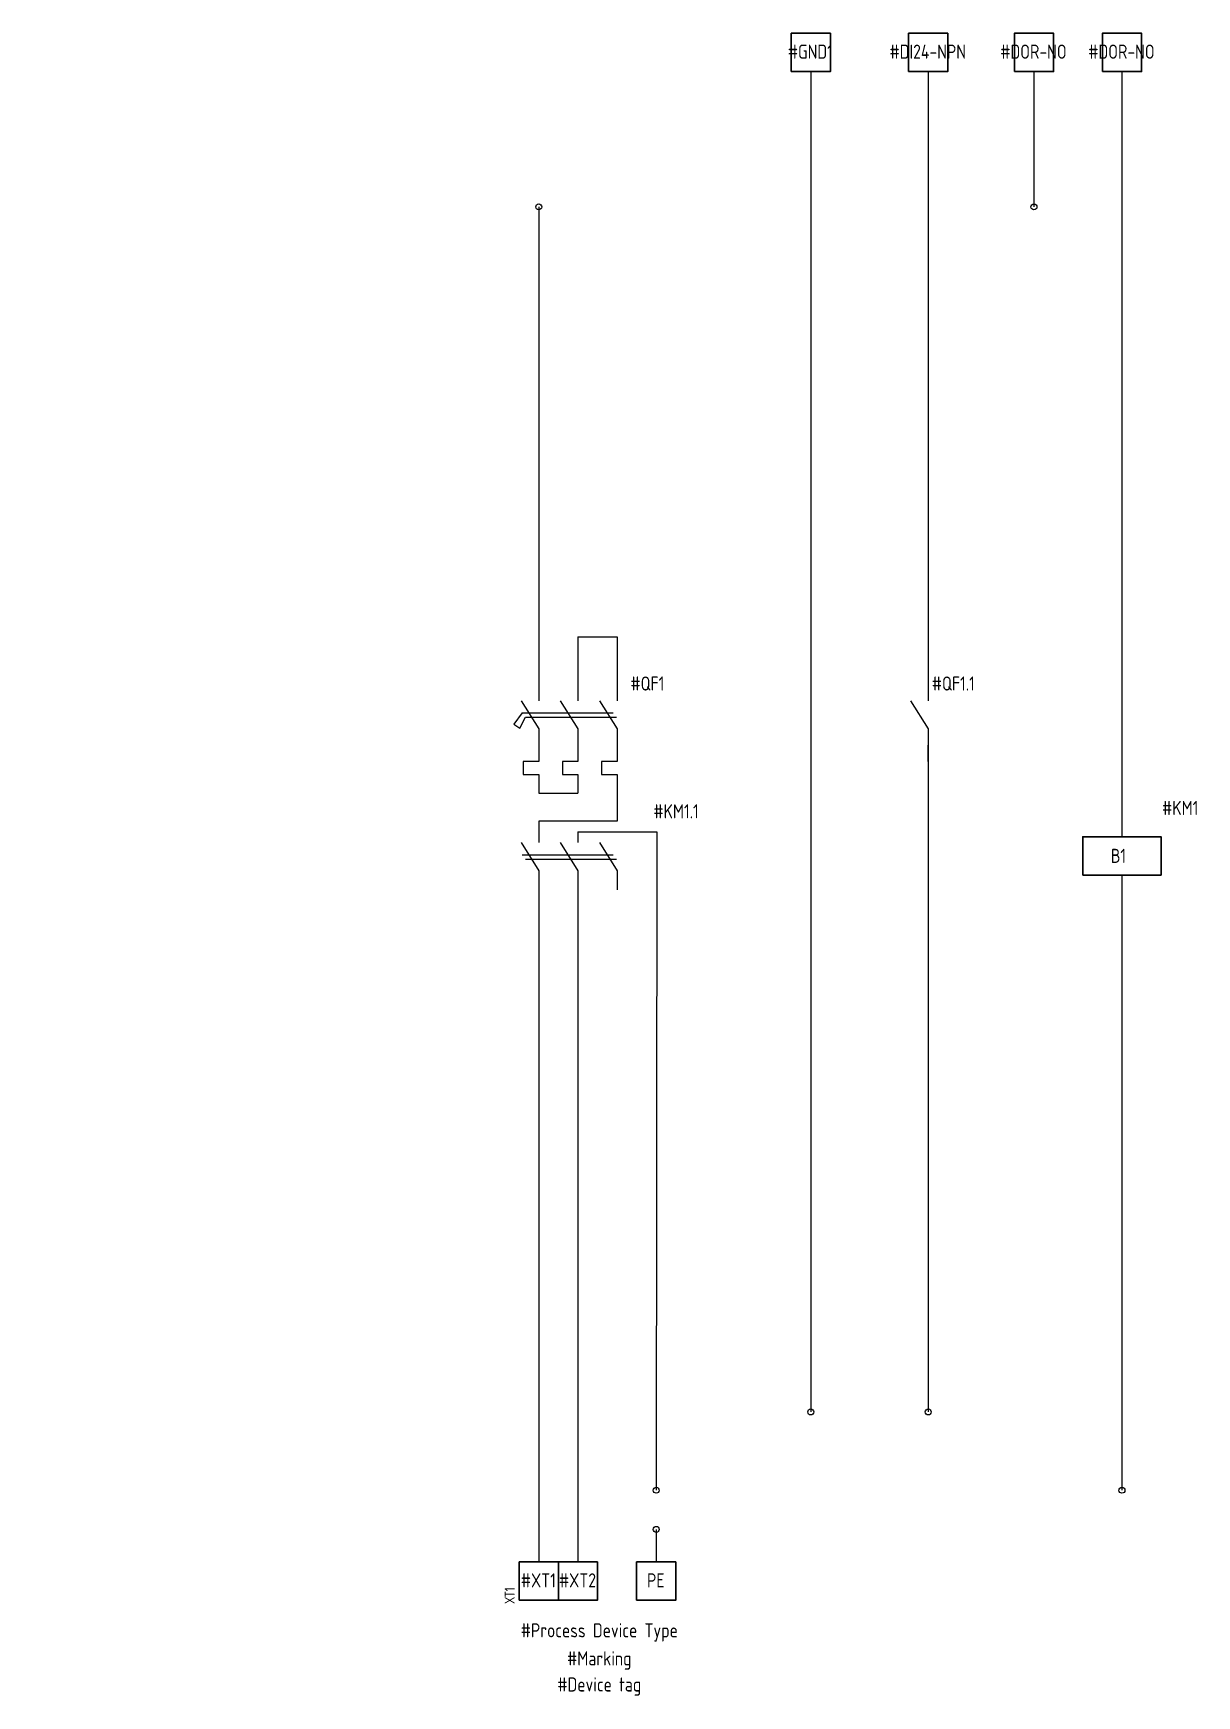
# Model space of a CAD drawing. Header units: millimetres. Extents: x 4483 to 4632, y 5956 to 6168.
import ezdxf

# ---------------------------------------------------------------- set-up
doc = ezdxf.new("R2010")
doc.units = ezdxf.units.MM
for name, color, linetype in [('Headers', 7, 'Continuous'), ('XT1', 7, 'Continuous'), ('XT7', 7, 'Continuous'), ('Кабель', 7, 'Continuous')]:
    doc.layers.add(name, color=color, linetype=linetype)
doc.layers.add('Слой1', color=7, linetype='Continuous', lineweight=30)
doc.styles.add('GOST_A', font='GOST_0.TTF')
pattern_1 = [(37.5, (5, -6.084), (-1.60003, 48.94132), [0, -38.608, 0, -43.18, 0, -41.275]), (7.5, (5, -6.084), (44.95233, 71.6825), [0, -20.828, 0, -34.798, 0, -13.335]), (327.5, (-26.24, -6.084), (79.09924, 0.14372), [0, -12.7, 0, -45.72, 0, -59.69]), (317.5, (-26.24, -6.084), (76.35565, 22.29293), [0, -6.35, 0, -29.972, 0, -34.29])]
pattern_2 = [(37.5, (10, -11.084), (-1.60003, 48.94132), [0, -38.608, 0, -43.18, 0, -41.275]), (7.5, (10, -11.084), (44.95233, 71.6825), [0, -20.828, 0, -34.798, 0, -13.335]), (327.5, (-21.24, -11.084), (79.09924, 0.14372), [0, -12.7, 0, -45.72, 0, -59.69]), (317.5, (-21.24, -11.084), (76.35565, 22.29293), [0, -6.35, 0, -29.972, 0, -34.29])]
pattern_3 = [(37.5, (0.535, 0.098), (-1.60003, 48.94132), [0, -38.608, 0, -43.18, 0, -41.275]), (7.5, (0.535, 0.1), (44.95233, 71.6825), [0, -20.828, 0, -34.798, 0, -13.335]), (327.5, (-30.707, 0.1), (79.09924, 0.14372), [0, -12.7, 0, -45.72, 0, -59.69]), (317.5, (-30.71, 0.1), (76.35565, 22.29293), [0, -6.35, 0, -29.972, 0, -34.29])]
pattern_4 = [(37.5, (0.322, 0.16), (-1.60003, 48.94132), [0, -38.608, 0, -43.18, 0, -41.275]), (7.5, (0.32, 0.16), (44.95233, 71.6825), [0, -20.828, 0, -34.798, 0, -13.335]), (327.5, (-30.92, 0.16), (79.09924, 0.14372), [0, -12.7, 0, -45.72, 0, -59.69]), (317.5, (-30.92, 0.16), (76.35565, 22.29293), [0, -6.35, 0, -29.972, 0, -34.29])]

msp = doc.modelspace()

# ---------------------------------------------------------------- hatches: boundary and pattern name
at = {"layer": 'Слой1', "lineweight": -3}
h = msp.add_hatch(dxfattribs=at)
h.set_pattern_fill('AR-SAND', color=256)
h.set_pattern_definition([(37.5, (46.01, 186.93), (-1.60003, 48.94132), [0, -38.608, 0, -43.18, 0, -41.275]), (7.5, (46.01, 186.93), (44.9523, 71.6825), [0, -20.828, 0, -34.798, 0, -13.335]), (327.5, (14.77, 186.93), (79.09924, 0.14372), [0, -12.7, 0, -45.72, 0, -59.69]), (317.5, (14.77, 186.93), (76.35565, 22.29293), [0, -6.35, 0, -29.972, 0, -34.29])])
h.paths.add_polyline_path([(4547.35, 6145.7, 1), (4548.12, 6145.7, 1)])
h = msp.add_hatch(dxfattribs=at)
h.set_pattern_fill('AR-SAND', color=256)
h.set_pattern_definition([(37.5, (109.266, 186.93), (-1.60003, 48.94132), [0, -38.608, 0, -43.18, 0, -41.275]), (7.5, (109.266, 186.93), (44.9523, 71.6825), [0, -20.828, 0, -34.798, 0, -13.335]), (327.5, (78.024, 186.93), (79.09924, 0.14372), [0, -12.7, 0, -45.72, 0, -59.69]), (317.5, (78.024, 186.93), (76.35565, 22.29293), [0, -6.35, 0, -29.972, 0, -34.29])])
h.paths.add_polyline_path([(4610.6, 6145.7, 1), (4611.37, 6145.7, 1)])
h = msp.add_hatch(dxfattribs=at)
h.set_pattern_fill('AR-SAND', color=256)
h.set_pattern_definition([(37.5, (-1.567, -0.148), (-1.60003, 48.94132), [0, -38.608, 0, -43.18, 0, -41.275]), (7.5, (-1.57, -0.15), (44.95233, 71.6825), [0, -20.828, 0, -34.798, 0, -13.335]), (327.5, (-32.81, -0.15), (79.09924, 0.14372), [0, -12.7, 0, -45.72, 0, -59.69]), (317.5, (-32.81, -0.15), (76.35565, 22.29293), [0, -6.35, 0, -29.972, 0, -34.29])])
h.paths.add_polyline_path([(4483.15, 6127.95, 1), (4483.92, 6127.95, 1)])
h = msp.add_hatch(dxfattribs=at)
h.set_pattern_fill('AR-SAND', color=256)
h.set_pattern_definition([(37.5, (-0.368, -0.234), (-1.60003, 48.94132), [0, -38.608, 0, -43.18, 0, -41.275]), (7.5, (-0.37, -0.234), (44.95233, 71.6825), [0, -20.828, 0, -34.798, 0, -13.335]), (327.5, (-31.61, -0.234), (79.09924, 0.14372), [0, -12.7, 0, -45.72, 0, -59.69]), (317.5, (-31.61, -0.234), (76.35565, 22.29293), [0, -6.35, 0, -29.972, 0, -34.29])])
h.paths.add_polyline_path([(4484.35, 6127.86, 1), (4485.12, 6127.86, 1)])
h = msp.add_hatch(dxfattribs=at)
h.set_pattern_fill('AR-SAND', color=256)
h.set_pattern_definition([(37.5, (-0.205, -0.163), (-1.60003, 48.94132), [0, -38.608, 0, -43.18, 0, -41.275]), (7.5, (-0.205, -0.16), (44.95233, 71.6825), [0, -20.828, 0, -34.798, 0, -13.335]), (327.5, (-31.447, -0.163), (79.09924, 0.14372), [0, -12.7, 0, -45.72, 0, -59.69]), (317.5, (-31.45, -0.16), (76.35565, 22.29293), [0, -6.35, 0, -29.972, 0, -34.29])])
h.paths.add_polyline_path([(4484.51, 6127.93, 1), (4485.28, 6127.93, 1)])
h = msp.add_hatch(dxfattribs=at)
h.set_pattern_fill('AR-SAND', color=256)
h.set_pattern_definition([(37.5, (-0.198, -0.163), (-1.60003, 48.94132), [0, -38.608, 0, -43.18, 0, -41.275]), (7.5, (-0.2, -0.16), (44.95233, 71.6825), [0, -20.828, 0, -34.798, 0, -13.335]), (327.5, (-31.44, -0.163), (79.09924, 0.14372), [0, -12.7, 0, -45.72, 0, -59.69]), (317.5, (-31.44, -0.16), (76.35565, 22.29293), [0, -6.35, 0, -29.972, 0, -34.29])])
h.paths.add_polyline_path([(4484.52, 6127.93, 1), (4485.29, 6127.93, 1)])
h = msp.add_hatch(dxfattribs=at)
h.set_pattern_fill('AR-SAND', color=256)
h.set_pattern_definition(pattern_4)
h.paths.add_polyline_path([(4485.04, 6128.26, 1), (4485.81, 6128.26, 1)])
h = msp.add_hatch(dxfattribs=at)
h.set_pattern_fill('AR-SAND', color=256)
h.set_pattern_definition(pattern_4)
h.paths.add_polyline_path([(4485.04, 6128.26, 1), (4485.81, 6128.26, 1)])
h = msp.add_hatch(dxfattribs=at)
h.set_pattern_fill('AR-SAND', color=256)
h.set_pattern_definition(pattern_3)
h.paths.add_polyline_path([(4485.25, 6128.19, 1), (4486.02, 6128.19, 1)])
h = msp.add_hatch(dxfattribs=at)
h.set_pattern_fill('AR-SAND', color=256)
h.set_pattern_definition(pattern_3)
h.paths.add_polyline_path([(4485.25, 6128.19, 1), (4486.02, 6128.19, 1)])
h = msp.add_hatch(dxfattribs=at)
h.set_pattern_fill('AR-SAND', color=256)
h.set_pattern_definition(pattern_3)
h.paths.add_polyline_path([(4485.25, 6128.19, 1), (4486.02, 6128.19, 1)])
h = msp.add_hatch(dxfattribs=at)
h.set_pattern_fill('AR-SAND', color=256)
h.set_pattern_definition(pattern_3)
h.paths.add_polyline_path([(4485.25, 6128.19, 1), (4486.02, 6128.19, 1)])
h = msp.add_hatch(dxfattribs=at)
h.set_pattern_fill('AR-SAND', color=256)
h.set_pattern_definition(pattern_3)
h.paths.add_polyline_path([(4485.25, 6128.19, 1), (4486.02, 6128.19, 1)])
h = msp.add_hatch(dxfattribs=at)
h.set_pattern_fill('AR-SAND', color=256)
h.set_pattern_definition([(37.5, (0.694, 0.063), (-1.60003, 48.94132), [0, -38.608, 0, -43.18, 0, -41.275]), (7.5, (0.694, 0.063), (44.95233, 71.6825), [0, -20.828, 0, -34.798, 0, -13.335]), (327.5, (-30.548, 0.063), (79.09924, 0.14372), [0, -12.7, 0, -45.72, 0, -59.69]), (317.5, (-30.55, 0.06), (76.35565, 22.29293), [0, -6.35, 0, -29.972, 0, -34.29])])
h.paths.add_polyline_path([(4485.41, 6128.16, 1), (4486.18, 6128.16, 1)])
h = msp.add_hatch(dxfattribs=at)
h.set_pattern_fill('AR-SAND', color=256)
h.set_pattern_definition([(37.5, (0.885, -0.06), (-1.60003, 48.94132), [0, -38.608, 0, -43.18, 0, -41.275]), (7.5, (0.885, -0.06), (44.95233, 71.6825), [0, -20.828, 0, -34.798, 0, -13.335]), (327.5, (-30.357, -0.06), (79.09924, 0.14372), [0, -12.7, 0, -45.72, 0, -59.69]), (317.5, (-30.36, -0.06), (76.35565, 22.29293), [0, -6.35, 0, -29.972, 0, -34.29])])
h.paths.add_polyline_path([(4485.6, 6128.03, 1), (4486.37, 6128.03, 1)])
h = msp.add_hatch(dxfattribs=at)
h.set_pattern_fill('AR-SAND', color=256)
h.set_pattern_definition([(37.5, (1.176, -0.31), (-1.60003, 48.94132), [0, -38.608, 0, -43.18, 0, -41.275]), (7.5, (1.176, -0.31), (44.95233, 71.6825), [0, -20.828, 0, -34.798, 0, -13.335]), (327.5, (-30.066, -0.31), (79.09924, 0.14372), [0, -12.7, 0, -45.72, 0, -59.69]), (317.5, (-30.066, -0.31), (76.35565, 22.29293), [0, -6.35, 0, -29.972, 0, -34.29])])
h.paths.add_polyline_path([(4485.89, 6127.78, 1), (4486.66, 6127.78, 1)])
h = msp.add_hatch(dxfattribs=at)
h.set_pattern_fill('AR-SAND', color=256)
h.set_pattern_definition([(37.5, (-1.9, 5.91), (-1.60003, 48.94132), [0, -38.608, 0, -43.18, 0, -41.275]), (7.5, (-1.9, 5.91), (44.95233, 71.6825), [0, -20.828, 0, -34.798, 0, -13.335]), (327.5, (-33.143, 5.91), (79.09924, 0.14372), [0, -12.7, 0, -45.72, 0, -59.69]), (317.5, (-33.14, 5.91), (76.35565, 22.29293), [0, -6.35, 0, -29.972, 0, -34.29])])
h.paths.add_polyline_path([(4484.71, 6127.01, 1), (4485.48, 6127.01, 1)])
h = msp.add_hatch(dxfattribs=at)
h.set_pattern_fill('AR-SAND', color=256)
h.set_pattern_definition(pattern_1)
h.paths.add_polyline_path([(4489.71, 6122.01, 1), (4490.48, 6122.01, 1)])
h = msp.add_hatch(dxfattribs=at)
h.set_pattern_fill('AR-SAND', color=256)
h.set_pattern_definition(pattern_1)
h.paths.add_polyline_path([(4489.71, 6122.01, 1), (4490.48, 6122.01, 1)])
h = msp.add_hatch(dxfattribs=at)
h.set_pattern_fill('AR-SAND', color=256)
h.set_pattern_definition([(37.5, (3.1, 0.91), (-1.60003, 48.94132), [0, -38.608, 0, -43.18, 0, -41.275]), (7.5, (3.1, 0.91), (44.95233, 71.6825), [0, -20.828, 0, -34.798, 0, -13.335]), (327.5, (-28.143, 0.91), (79.09924, 0.14372), [0, -12.7, 0, -45.72, 0, -59.69]), (317.5, (-28.14, 0.91), (76.35565, 22.29293), [0, -6.35, 0, -29.972, 0, -34.29])])
h.paths.add_polyline_path([(4489.71, 6122.01, 1), (4490.48, 6122.01, 1)])
h = msp.add_hatch(dxfattribs=at)
h.set_pattern_fill('AR-SAND', color=256)
h.set_pattern_definition(pattern_2)
h.paths.add_polyline_path([(4494.71, 6117.01, 1), (4495.48, 6117.01, 1)])
h = msp.add_hatch(dxfattribs=at)
h.set_pattern_fill('AR-SAND', color=256)
h.set_pattern_definition(pattern_2)
h.paths.add_polyline_path([(4494.71, 6117.01, 1), (4495.48, 6117.01, 1)])
h = msp.add_hatch(dxfattribs=at)
h.set_pattern_fill('AR-SAND', color=256)
h.set_pattern_definition([(37.5, (8.1, -4.09), (-1.60003, 48.94132), [0, -38.608, 0, -43.18, 0, -41.275]), (7.5, (8.1, -4.09), (44.95233, 71.6825), [0, -20.828, 0, -34.798, 0, -13.335]), (327.5, (-23.143, -4.09), (79.09924, 0.14372), [0, -12.7, 0, -45.72, 0, -59.69]), (317.5, (-23.14, -4.09), (76.35565, 22.29293), [0, -6.35, 0, -29.972, 0, -34.29])])
h.paths.add_polyline_path([(4494.71, 6117.01, 1), (4495.48, 6117.01, 1)])
h = msp.add_hatch(dxfattribs=at)
h.set_pattern_fill('AR-SAND', color=256)
h.set_pattern_definition([(37.5, (80.76, 33.02), (-1.60003, 48.94132), [0, -38.608, 0, -43.18, 0, -41.275]), (7.5, (80.76, 33.02), (44.9523, 71.6825), [0, -20.828, 0, -34.798, 0, -13.335]), (327.5, (49.52, 33.02), (79.09924, 0.14372), [0, -12.7, 0, -45.72, 0, -59.69]), (317.5, (49.52, 33.02), (76.35565, 22.29293), [0, -6.35, 0, -29.972, 0, -34.29])])
h.paths.add_polyline_path([(4582.1, 5991.79, 1), (4582.87, 5991.79, 1)])
h = msp.add_hatch(dxfattribs=at)
h.set_pattern_fill('AR-SAND', color=256)
h.set_pattern_definition([(37.5, (95.76, 33.02), (-1.60003, 48.94132), [0, -38.608, 0, -43.18, 0, -41.275]), (7.5, (95.76, 33.02), (44.9523, 71.6825), [0, -20.828, 0, -34.798, 0, -13.335]), (327.5, (64.52, 33.02), (79.09924, 0.14372), [0, -12.7, 0, -45.72, 0, -59.69]), (317.5, (64.52, 33.02), (76.35565, 22.29293), [0, -6.35, 0, -29.972, 0, -34.29])])
h.paths.add_polyline_path([(4597.1, 5991.79, 1), (4597.87, 5991.79, 1)])
h = msp.add_hatch(dxfattribs=at)
h.set_pattern_fill('AR-SAND', color=256)
h.set_pattern_definition([(37.5, (61.01, 23.02), (-1.60003, 48.94132), [0, -38.608, 0, -43.18, 0, -41.275]), (7.5, (61.01, 23.02), (44.9523, 71.6825), [0, -20.828, 0, -34.798, 0, -13.335]), (327.5, (29.77, 23.02), (79.09924, 0.14372), [0, -12.7, 0, -45.72, 0, -59.69]), (317.5, (29.77, 23.02), (76.35565, 22.29293), [0, -6.35, 0, -29.972, 0, -34.29])])
h.paths.add_polyline_path([(4562.35, 5981.79, 1), (4563.12, 5981.79, 1)])
h = msp.add_hatch(dxfattribs=at)
h.set_pattern_fill('AR-SAND', color=256)
h.set_pattern_definition([(37.5, (120.507, 23.02), (-1.60003, 48.94132), [0, -38.608, 0, -43.18, 0, -41.275]), (7.5, (120.507, 23.02), (44.9523, 71.6825), [0, -20.828, 0, -34.798, 0, -13.335]), (327.5, (89.265, 23.02), (79.09924, 0.14372), [0, -12.7, 0, -45.72, 0, -59.69]), (317.5, (89.265, 23.02), (76.35565, 22.29293), [0, -6.35, 0, -29.972, 0, -34.29])])
h.paths.add_polyline_path([(4621.84, 5981.79, 1), (4622.61, 5981.79, 1)])
h = msp.add_hatch(dxfattribs=at)
h.set_pattern_fill('AR-SAND', color=256)
h.set_pattern_definition([(37.5, (61.01, 18.02), (-1.60003, 48.94132), [0, -38.608, 0, -43.18, 0, -41.275]), (7.5, (61.01, 18.02), (44.9523, 71.6825), [0, -20.828, 0, -34.798, 0, -13.335]), (327.5, (29.77, 18.02), (79.09924, 0.14372), [0, -12.7, 0, -45.72, 0, -59.69]), (317.5, (29.77, 18.02), (76.35565, 22.29293), [0, -6.35, 0, -29.972, 0, -34.29])])
h.paths.add_polyline_path([(4562.35, 5976.79, 1), (4563.12, 5976.79, 1)])
h = msp.add_hatch(dxfattribs=at)
h.set_pattern_fill('AR-SAND', color=256)
h.set_pattern_definition([(37.5, (0.48, 1.17), (-1.60003, 48.94132), [0, -38.608, 0, -43.18, 0, -41.275]), (7.5, (0.48, 1.17), (44.9523, 71.6825), [0, -20.828, 0, -34.798, 0, -13.335]), (327.5, (-30.76, 1.17), (79.09924, 0.14372), [0, -12.7, 0, -45.72, 0, -59.69]), (317.5, (-30.76, 1.17), (76.35565, 22.29293), [0, -6.35, 0, -29.972, 0, -34.29])])
h.paths.add_polyline_path([(4501.82, 5959.94, 1), (4502.59, 5959.94, 1)])
h = msp.add_hatch(dxfattribs=at)
h.set_pattern_fill('AR-SAND', color=256)
h.set_pattern_definition([(37.5, (5.33, 1.215), (-1.60003, 48.94132), [0, -38.608, 0, -43.18, 0, -41.275]), (7.5, (5.33, 1.215), (44.9523, 71.6825), [0, -20.828, 0, -34.798, 0, -13.335]), (327.5, (-25.912, 1.215), (79.09924, 0.14372), [0, -12.7, 0, -45.72, 0, -59.69]), (317.5, (-25.91, 1.215), (76.35565, 22.29293), [0, -6.35, 0, -29.972, 0, -34.29])])
h.paths.add_polyline_path([(4505.04, 5959.31, 1), (4505.81, 5959.31, 1)])

# ---------------------------------------------------------------- linework, layer by layer
at = {"layer": 'Кабель'}
for p, q in [((4582.48, 6162.97), (4582.48, 5991.79)), ((4597.48, 6162.97), (4597.48, 6082.62)), ((4610.99, 6162.97), (4610.99, 6145.7)), ((4622.23, 6162.97), (4622.23, 6065.25)), ((4547.73, 6145.7), (4547.73, 6082.62)), ((4552.73, 6090.8), (4552.73, 6082.62)), ((4557.73, 6090.8), (4557.73, 6082.62)), ((4547.73, 6079.03), (4547.73, 6074.86)), ((4552.73, 6079.03), (4552.73, 6074.86)), ((4557.73, 6079.03), (4557.73, 6074.86)), ((4597.48, 6079.03), (4597.48, 6074.86)), ((4597.48, 6074.86), (4597.48, 5991.79)), ((4547.73, 6073.22), (4547.73, 6070.81)), ((4552.73, 6073.22), (4552.73, 6070.81)), ((4557.73, 6073.22), (4557.73, 6067.22)), ((4562.82, 6065.86), (4562.73, 5981.79)), ((4547.73, 6060.91), (4547.73, 5976.79)), ((4552.73, 6060.91), (4552.73, 5976.79)), ((4622.23, 6060.35), (4622.23, 5981.79)), ((4547.73, 5976.79), (4547.73, 5972.63)), ((4552.73, 5976.79), (4552.73, 5972.63)), ((4562.73, 5976.79), (4562.73, 5972.63))]:
    msp.add_line(p, q, dxfattribs=at)
at = {"layer": 'Слой1', "lineweight": -3}
for p, q in [((4552.73, 6090.8), (4557.73, 6090.8)), ((4545.48, 6082.62), (4547.73, 6079.03)), ((4550.48, 6082.62), (4552.73, 6079.03)), ((4555.48, 6082.62), (4557.73, 6079.03)), ((4595.23, 6082.62), (4597.48, 6079.03)), ((4545.61, 6081.08), (4544.54, 6079.62)), ((4544.54, 6079.62), (4545.32, 6079.12)), ((4545.32, 6079.12), (4546.02, 6080.51)), ((4545.61, 6081.08), (4557.25, 6081.08)), ((4546.02, 6080.51), (4557.66, 6080.51)), ((4597.48, 6074.86), (4597.48, 6076.94)), ((4547.73, 6074.86), (4545.75, 6074.86)), ((4545.75, 6074.86), (4545.75, 6073.22)), ((4552.73, 6074.86), (4550.75, 6074.86)), ((4550.75, 6074.86), (4550.75, 6073.22)), ((4557.73, 6074.86), (4555.75, 6074.86)), ((4555.75, 6074.86), (4555.75, 6073.22)), ((4545.75, 6073.22), (4547.73, 6073.22)), ((4550.75, 6073.22), (4552.73, 6073.22)), ((4555.75, 6073.22), (4557.73, 6073.22)), ((4547.73, 6070.81), (4552.73, 6070.81)), ((4557.73, 6067.22), (4547.73, 6067.22)), ((4547.73, 6067.22), (4547.73, 6064.51)), ((4545.48, 6064.51), (4547.73, 6060.91)), ((4550.48, 6064.51), (4552.73, 6060.91)), ((4552.73, 6065.86), (4552.73, 6064.51)), ((4552.73, 6065.86), (4562.82, 6065.86)), ((4555.48, 6064.51), (4557.73, 6060.91)), ((4545.61, 6062.96), (4557.25, 6062.96)), ((4546.02, 6062.39), (4557.66, 6062.39)), ((4557.73, 6060.91), (4557.73, 6058.47))]:
    msp.add_line(p, q, dxfattribs=at)
at = {"layer": 'Слой1', "color": 7, "lineweight": 30}
for points in [[(4579.98, 6162.97), (4584.98, 6162.97), (4584.98, 6167.87), (4579.98, 6167.87)], [(4594.98, 6162.97), (4599.98, 6162.97), (4599.98, 6167.87), (4594.98, 6167.87)], [(4608.49, 6162.97), (4613.49, 6162.97), (4613.49, 6167.87), (4608.49, 6167.87)], [(4619.73, 6162.97), (4624.73, 6162.97), (4624.73, 6167.87), (4619.73, 6167.87)], [(4617.23, 6060.35), (4627.23, 6060.35), (4627.23, 6065.25), (4617.23, 6065.25)], [(4545.23, 5967.73), (4550.23, 5967.73), (4550.23, 5972.63), (4545.23, 5972.63)], [(4550.23, 5967.73), (4555.23, 5967.73), (4555.23, 5972.63), (4550.23, 5972.63)], [(4560.23, 5967.73), (4565.23, 5967.73), (4565.23, 5972.63), (4560.23, 5972.63)]]:
    msp.add_lwpolyline(points, close=True, dxfattribs=at)
at = {"layer": 'Слой1', "lineweight": -3}
for centre in [(4547.73, 6145.7), (4610.99, 6145.7), (4582.48, 5991.79), (4597.48, 5991.79), (4562.73, 5981.79), (4622.23, 5981.79), (4562.73, 5976.79)]:
    msp.add_circle(centre, 0.384, dxfattribs=at)

# ---------------------------------------------------------------- texts
at = {"layer": 'Headers', "lineweight": -3, "char_height": 1.8, "attachment_point": 1, "style": 'GOST_A'}
for s, insert in [('\\pxqc;#Process Device Type', (4544.4, 5964.8)), ('\\pxqc;#Marking', (4544.4, 5961.21)), ('\\pxqc;#Device tag', (4544.4, 5957.88))]:
    msp.add_mtext_dynamic_manual_height_columns(s, width=22.1167, gutter_width=15, heights=[7.1], dxfattribs=dict(at, insert=insert))
at = {"layer": 'XT1', "lineweight": -3, "char_height": 1.8, "attachment_point": 1, "style": 'GOST_A'}
for s, insert in [('\\pxqc;#GND1', (4580.61, 6166.42)), ('\\pxqc;#DI24-NPN', (4595.61, 6166.42)), ('\\pxqc;#DOR-NO', (4609.11, 6166.42)), ('\\pxqc;#DOR-NO', (4620.35, 6166.42))]:
    msp.add_mtext_dynamic_manual_height_columns(s, width=3.6299, gutter_width=15, heights=[1.76], dxfattribs=dict(at, insert=insert))
at = {"layer": 'XT7', "lineweight": -3, "char_height": 1.8, "attachment_point": 1, "style": 'GOST_A'}
for s, insert in [('\\pxqc;#XT1', (4545.86, 5971.18)), ('\\pxqc;#XT2', (4550.86, 5971.18))]:
    msp.add_mtext_dynamic_manual_height_columns(s, width=3.6299, gutter_width=15, heights=[1.76], dxfattribs=dict(at, insert=insert))
at = {"layer": 'Слой1', "lineweight": -3, "char_height": 1.8, "attachment_point": 1, "style": 'GOST_A'}
for s, insert in [('\\pxqc;#QF1', (4559.79, 6085.72)), ('\\pxqc;#QF1.1', (4598.87, 6085.72)), ('\\pxqc;#KM1.1', (4563.45, 6069.4)), ('\\pxqc;#KM1', (4627.86, 6069.83)), ('В1', (4620.81, 6063.71)), ('\\pxqc;РЕ', (4560.86, 5971.18))]:
    msp.add_mtext_dynamic_manual_height_columns(s, width=3.6299, gutter_width=15, heights=[1.76], dxfattribs=dict(at, insert=insert))
at = {"layer": 'Слой1', "lineweight": -3, "insert": (4543.37, 5967.32), "char_height": 1.3, "attachment_point": 1, "rotation": 90, "style": 'GOST_A'}
msp.add_mtext_dynamic_manual_height_columns('ХТ1', width=3.6299, gutter_width=15, heights=[1.76], dxfattribs=at)

doc.saveas('drawing.dxf')
